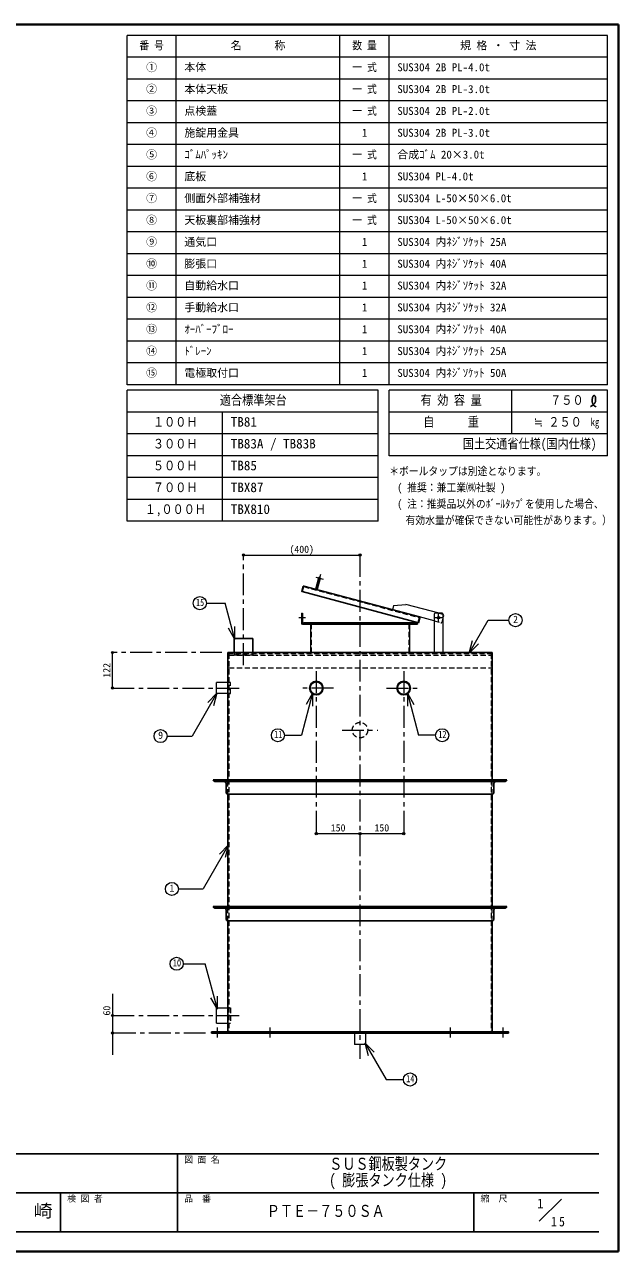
# Model space of a CAD drawing. Units: millimetres at full size, sheet at 1:15. Extents: x -3184 to 2891, y -2037 to 2178.
# Drawn here: x 851 to 2891, y -2037 to 2178 of the extents above; entities that cross this region are included whole.
import ezdxf
from ezdxf.enums import TextEntityAlignment as Align

# ---------------------------------------------------------------- set-up
doc = ezdxf.new("R2010")
doc.units = ezdxf.units.MM
doc.header["$LTSCALE"] = 15
doc.header["$PDMODE"] = 32
doc.header["$PDSIZE"] = 7.5
doc.linetypes.add('CHAIN1', pattern=[8, 5, -1, 1, -1])
doc.linetypes.add('DASHED1', pattern=[1.8, 1.2, -0.6])
doc.layers.add('0-0', color=7, linetype='Continuous', lineweight=18)
doc.styles.add('ＭＳ ゴシック', font='')
doc.styles.get('ＭＳ ゴシック').set_extended_font_data('MS Gothic')

msp = doc.modelspace()

# ---------------------------------------------------------------- linework, layer by layer
at = {"layer": '0-0', "color": 1, "lineweight": 40}
for p, q in [((2890.8, 2177.87), (-3184.2, 2177.87)), ((2890.8, -2037.13), (2890.8, 2177.87)), ((2890.8, -2037.13), (-3184.2, -2037.13))]:
    msp.add_line(p, q, dxfattribs=at)
at = {"layer": '0-0', "color": 3}
for p, q in [((2853.3, 2140.37), (1203.3, 2140.37)), ((1203.3, 940.37), (1203.3, 2140.37)), ((1372.05, 940.37), (1372.05, 2140.37)), ((1934.55, 940.37), (1934.55, 2140.37)), ((2103.3, 940.37), (2103.3, 2140.37)), ((2853.3, 940.37), (2853.3, 2140.37)), ((2853.3, 2065.37), (1203.3, 2065.37)), ((2853.3, 1990.37), (1203.3, 1990.37)), ((2853.3, 1915.37), (1203.3, 1915.37)), ((2853.3, 1840.37), (1203.3, 1840.37)), ((2853.3, 1765.37), (1203.3, 1765.37)), ((2853.3, 1690.37), (1203.3, 1690.37)), ((2853.3, 1615.37), (1203.3, 1615.37)), ((2853.3, 1540.37), (1203.3, 1540.37)), ((2853.3, 1465.37), (1203.3, 1465.37)), ((2853.3, 1390.37), (1203.3, 1390.37)), ((2853.3, 1315.37), (1203.3, 1315.37)), ((2853.3, 1240.37), (1203.3, 1240.37)), ((2853.3, 1165.37), (1203.3, 1165.37)), ((2853.3, 1090.37), (1203.3, 1090.37)), ((2853.3, 1015.37), (1203.3, 1015.37)), ((2853.3, 940.37), (1203.3, 940.37)), ((2065.8, 921.62), (1203.3, 921.62)), ((1203.3, 471.62), (1203.3, 921.62)), ((2065.8, 471.62), (2065.8, 921.62)), ((2103.3, 696.62), (2103.3, 921.62)), ((2853.3, 921.62), (2103.3, 921.62)), ((2525.17, 771.62), (2525.17, 921.62)), ((2853.3, 696.62), (2853.3, 921.62)), ((2065.8, 846.62), (1203.3, 846.62)), ((1531.42, 471.62), (1531.42, 846.62)), ((2853.3, 846.62), (2103.3, 846.62)), ((2065.8, 771.62), (1203.3, 771.62)), ((2853.3, 771.62), (2103.3, 771.62)), ((2065.8, 696.62), (1203.3, 696.62)), ((2853.3, 696.62), (2103.3, 696.62)), ((2065.8, 621.62), (1203.3, 621.62)), ((2065.8, 546.62), (1203.3, 546.62)), ((2065.8, 471.62), (1203.3, 471.62))]:
    msp.add_line(p, q, dxfattribs=at)
at = {"layer": '0-0', "color": 4, "lineweight": 9}
for p, q in [((1603.3, 355.37), (2003.3, 355.37)), ((2118.75, 181.78), (2114.87, 167.29)), ((2118.75, 181.78), (2161.27, 185.92)), ((2275.27, 155.37), (2161.27, 185.92)), ((1802.8, 155.37), (1805.8, 155.37)), ((1802.8, 155.37), (1802.8, 118.37)), ((1805.8, 155.37), (1805.8, 120.37)), ((2258.3, 128.86), (2207.11, 142.57)), ((2288.77, 151.75), (2288.3, 151.88)), ((2288.3, 138.4), (2290.89, 148.08)), ((1805.8, 118.37), (1802.8, 118.37)), ((1833.8, 117.37), (1833.8, 20.37)), ((2172.8, 117.37), (2172.8, 20.37)), ((1153.3, -101.63), (1153.3, 20.37)), ((1153.3, -1151.63), (1153.3, -1361.63))]:
    msp.add_line(p, q, dxfattribs=at)
at = {"layer": '0-0', "color": 4, "linetype": 'CHAIN1', "lineweight": 9}
for p, q in [((1603.3, -22.63), (1603.3, 355.37)), ((2003.3, 355.37), (2003.3, -1375.63)), ((1851.38, 279.3), (1876.49, 272.58)), ((1867.3, 288.5), (1853.58, 237.3)), ((1815.8, 139.37), (1792.8, 139.37)), ((2259.8, 140.37), (2286.8, 140.37)), ((2273.3, 126.87), (2273.3, 153.87)), ((1529.3, 20.37), (1153.3, 20.37)), ((1853.3, -43.13), (1853.3, -601.63)), ((2153.3, -43.13), (2153.3, -601.63)), ((1153.3, -101.63), (1593.3, -101.63)), ((1911.8, -101.63), (1794.8, -101.63)), ((2094.8, -101.63), (2211.8, -101.63)), ((1941.8, -246.13), (2064.8, -246.13)), ((1153.3, -1226.63), (1593.3, -1226.63)), ((1473.3, -1286.63), (1153.3, -1286.63)), ((1513.3, -1267.63), (1513.3, -1301.63)), ((1693.3, -1267.63), (1693.3, -1301.63)), ((2313.3, -1267.63), (2313.3, -1301.63)), ((2493.3, -1267.63), (2493.3, -1301.63))]:
    msp.add_line(p, q, dxfattribs=at)
at = {"layer": '0-0'}
for p, q in [((1861.04, 276.72), (1850.69, 238.08)), ((1866.84, 275.16), (1856.48, 236.53)), ((1475.67, 190.04), (1540.21, 190.04)), ((1573.81, 64.65), (1540.21, 190.04)), ((2258.3, 152.37), (2258.3, 20.37)), ((2285.3, 155.37), (2261.3, 155.37)), ((2288.3, 152.37), (2288.3, 20.37)), ((2378.01, 18.21), (2443.47, 131.59)), ((2443.47, 131.59), (2514.96, 131.59)), ((1573.81, 64.65), (1551.31, 103.62)), ((1573.81, 64.65), (1573.81, 109.65)), ((1805.8, 120.37), (1805.8, 118.37)), ((1805.8, 120.37), (2200.8, 120.37)), ((1805.8, 118.37), (2200.8, 118.37)), ((1810.8, 120.37), (1810.8, 123.37)), ((1810.8, 123.37), (2195.8, 123.37)), ((2195.8, 120.37), (2195.8, 123.37)), ((2200.8, 120.37), (2200.8, 118.37)), ((2378.01, 18.21), (2389.65, 61.68)), ((2378.01, 18.21), (2409.83, 50.03)), ((1510.3, -120.63), (1510.3, -82.63)), ((1549.3, -82.63), (1510.3, -82.63)), ((1512.16, -119.64), (1427.41, -266.43)), ((1512.16, -119.64), (1480.34, -151.46)), ((1512.16, -119.64), (1500.51, -163.11)), ((1549.3, -120.63), (1510.3, -120.63)), ((1840.61, -119.32), (1801.93, -263.65)), ((1840.61, -119.32), (1818.11, -158.29)), ((1840.61, -119.32), (1840.61, -164.32)), ((2165.99, -119.32), (2165.99, -164.32)), ((2165.99, -119.32), (2188.49, -158.29)), ((2165.99, -119.32), (2204.66, -263.65)), ((1341.2, -266.43), (1427.41, -266.43)), ((1744.01, -263.65), (1801.93, -263.65)), ((2262.84, -263.65), (2204.66, -263.65)), ((1552.13, -640.32), (1464.67, -791.8)), ((1552.13, -640.32), (1520.31, -672.14)), ((1552.13, -640.32), (1540.48, -683.78)), ((1379.86, -791.8), (1464.67, -791.8)), ((1396.23, -1048.7), (1471.67, -1048.7)), ((1513.6, -1205.18), (1471.67, -1048.7)), ((1513.6, -1205.18), (1491.1, -1166.21)), ((1513.6, -1205.18), (1513.6, -1160.18)), ((1510.3, -1253.13), (1510.3, -1200.13)), ((1510.3, -1200.13), (1549.3, -1200.13)), ((1510.3, -1253.13), (1549.3, -1253.13)), ((1984.3, -1286.63), (1984.3, -1325.63)), ((2022.3, -1286.63), (2022.3, -1325.63)), ((2022.3, -1325.63), (1984.3, -1325.63)), ((2020, -1320.52), (2051.82, -1352.34)), ((2020, -1320.52), (2031.64, -1363.98)), ((2618.97, -1932.89), (2694.73, -1857.13))]:
    msp.add_line(p, q, dxfattribs=at)
at = {"layer": '0-0', "linetype": 'DASHED1'}
for p, q in [((1809.34, 246.05), (1804.94, 229.63)), ((1810.57, 246.76), (2205.63, 140.9)), ((2206.34, 139.68), (2201.94, 123.26)), ((1549.3, 17.37), (2457.3, 17.37)), ((1553.3, 17.37), (1553.3, -1282.63)), ((1635.8, 20.37), (1635.8, 12.37)), ((2453.3, 17.37), (2453.3, -1282.63)), ((1549.3, -466.63), (1549.3, -416.63)), ((2457.3, -466.63), (2457.3, -416.63)), ((1549.3, -901.63), (1549.3, -851.63)), ((2457.3, -901.63), (2457.3, -851.63)), ((1686.3, -1282.63), (1686.3, -1286.63)), ((1700.3, -1282.63), (1700.3, -1286.63)), ((2306.3, -1282.63), (2306.3, -1286.63)), ((2320.3, -1282.63), (2320.3, -1286.63))]:
    msp.add_line(p, q, dxfattribs=at)
at = {"layer": '0-0', "color": 5, "lineweight": 25}
for p, q in [((1804.94, 229.63), (2203.87, 122.74)), ((1810.12, 248.95), (2207.11, 142.57)), ((2208.53, 140.13), (2203.87, 122.74)), ((1635.8, 20.37), (1635.8, 68.37)), ((1549.3, 20.37), (2457.3, 20.37)), ((1549.3, 20.37), (1549.3, -416.63)), ((2457.3, 20.37), (2457.3, -416.63)), ((2507.3, -416.63), (1499.3, -416.63)), ((2501.3, -422.63), (1505.3, -422.63)), ((1543.3, -460.63), (1543.3, -428.63)), ((2463.3, -460.63), (2463.3, -428.63)), ((1549.3, -466.63), (1549.3, -851.63)), ((1549.3, -466.63), (2457.3, -466.63)), ((2457.3, -466.63), (2457.3, -851.63)), ((2507.3, -851.63), (1499.3, -851.63)), ((2501.3, -857.63), (1505.3, -857.63)), ((1543.3, -895.63), (1543.3, -863.63)), ((2463.3, -895.63), (2463.3, -863.63)), ((1549.3, -901.63), (2457.3, -901.63)), ((1549.3, -901.63), (1549.3, -1282.63)), ((2457.3, -901.63), (2457.3, -1282.63)), ((1493.3, -1282.63), (1493.3, -1286.63)), ((1493.3, -1286.63), (2513.3, -1286.63))]:
    msp.add_line(p, q, dxfattribs=at)
at = {"layer": '0-0', "color": 4, "linetype": 'DASHED1', "lineweight": 9}
for p, q in [((1811.81, 248.5), (1811.29, 246.56)), ((1820.98, 246.04), (1820.47, 244.11)), ((1805.8, 145.37), (1802.8, 145.37)), ((1805.8, 133.37), (1802.8, 133.37)), ((2258.3, 128.86), (2281.01, 122.78)), ((2275.27, 155.37), (2288.3, 151.88)), ((2288.3, 138.4), (2284.68, 124.9)), ((1830.8, 120.37), (1830.8, 123.37)), ((1835.8, 118.37), (1835.8, 17.37)), ((2170.8, 118.37), (2170.8, 17.37)), ((2175.8, 120.37), (2175.8, 123.37)), ((1553.3, 11.37), (2453.3, 11.37)), ((1553.3, -32.63), (2453.3, -32.63)), ((1549.3, -1200.13), (1558.3, -1200.13)), ((1558.3, -1200.13), (1558.3, -1253.13)), ((1549.3, -1253.13), (1558.3, -1253.13)), ((1506.3, -1282.63), (1506.3, -1286.63)), ((1520.3, -1282.63), (1520.3, -1286.63)), ((1984.3, -1286.63), (1984.3, -1282.63)), ((2022.3, -1286.63), (2022.3, -1282.63)), ((2486.3, -1282.63), (2486.3, -1286.63)), ((2500.3, -1282.63), (2500.3, -1286.63))]:
    msp.add_line(p, q, dxfattribs=at)
at = {"layer": '0-0', "color": 6, "lineweight": 25}
for p, q in [((-3116.7, -1701.77), (2823.3, -1701.77)), ((1376.87, -1969.63), (1376.87, -1701.77)), ((2823.3, -1835.7), (-230.27, -1835.7)), ((975.08, -1969.63), (975.08, -1835.7)), ((2394.73, -1969.63), (2394.73, -1835.7)), ((2823.3, -1969.63), (-3116.7, -1969.63))]:
    msp.add_line(p, q, dxfattribs=at)
at = {"layer": '0-0', "color": 5, "lineweight": 25}
for points in [[(2794.81, 865.55), (2795.79, 866.11), (2797.47, 867.09), (2799.14, 868.1), (2800.78, 869.14), (2802.39, 870.24), (2803.96, 871.41), (2804.84, 872.12), (2805.49, 872.68), (2806.58, 873.69), (2807.6, 874.74), (2808.56, 875.86), (2809.43, 877.04), (2810.2, 878.28), (2810.6, 879.03), (2810.88, 879.64), (2811.31, 880.72), (2811.66, 881.83), (2811.95, 882.96), (2812.17, 884.11), (2812.34, 885.27), (2812.41, 885.94), (2812.46, 886.63), (2812.51, 887.83), (2812.52, 889.02), (2812.5, 890.22), (2812.47, 891.42), (2812.43, 892.63), (2812.41, 893.34), (2812.39, 894.08), (2812.34, 895.37), (2812.23, 896.64), (2812.03, 897.89), (2811.69, 899.1), (2811.17, 900.26), (2810.76, 900.9), (2810.5, 901.24), (2810, 901.8), (2809.44, 902.3), (2808.83, 902.71)], [(2808.83, 902.71), (2808.19, 903.01), (2807.53, 903.18), (2807.14, 903.2), (2806.82, 903.18), (2806.27, 903.06), (2805.74, 902.85), (2805.22, 902.56), (2804.73, 902.21), (2804.27, 901.81), (2804.02, 901.56), (2803.67, 901.17), (2803.16, 900.46), (2802.73, 899.71), (2802.37, 898.92), (2802.08, 898.11), (2801.84, 897.28), (2801.72, 896.79), (2801.58, 896.18), (2801.4, 895.12), (2801.25, 894.06), (2801.13, 892.99), (2801.03, 891.91), (2800.95, 890.84), (2800.89, 890.21), (2800.83, 889.47), (2800.72, 888.18), (2800.64, 886.89), (2800.58, 885.61), (2800.58, 884.33), (2800.65, 883.06), (2800.73, 882.32), (2800.82, 881.68), (2801.04, 880.59), (2801.32, 879.51), (2801.65, 878.44), (2802.03, 877.38), (2802.45, 876.34), (2802.7, 875.74), (2802.89, 875.31)], [(2802.89, 875.31), (2803.24, 874.58), (2803.59, 873.85), (2803.97, 873.14), (2804.35, 872.42), (2804.76, 871.71), (2805.01, 871.3), (2805.3, 870.82), (2805.83, 870.01), (2806.39, 869.23), (2806.99, 868.48), (2807.65, 867.79), (2808.35, 867.18), (2808.79, 866.86), (2809.16, 866.62), (2809.84, 866.26), (2810.54, 865.95), (2811.27, 865.67), (2812.02, 865.42), (2812.78, 865.19), (2813.23, 865.05)], [(1807.67, 247.54), (1803.01, 230.15), (1804.94, 229.63)], [(1570.8, 20.37), (1570.8, 68.37), (1635.8, 68.37)], [(1493.3, -1282.63), (2513.3, -1282.63), (2513.3, -1286.63)]]:
    msp.add_lwpolyline(points, dxfattribs=at)
at = {"layer": '0-0', "linetype": 'DASHED1'}
msp.add_lwpolyline([(1570.8, 20.37), (1570.8, 12.37), (1635.8, 12.37)], dxfattribs=at)
at = {"layer": '0-0', "color": 4, "linetype": 'DASHED1', "lineweight": 9}
msp.add_lwpolyline([(1549.3, -120.63), (1558.3, -120.63), (1558.3, -82.63), (1549.3, -82.63)], dxfattribs=at)
at = {"layer": '0-0', "color": 4, "lineweight": 9}
msp.add_lwpolyline([(1853.3, -601.63), (2003.3, -601.63), (2153.3, -601.63)], dxfattribs=at)
at = {"layer": '0-0'}
msp.add_lwpolyline([(2020, -1320.52), (2092.62, -1446.3), (2152.6, -1446.3)], dxfattribs=at)
for centre, radius in [((1453.17, 190.04), 22.5), ((2273.3, 140.37), 4.5), ((2537.46, 131.59), 22.5), ((1318.7, -266.43), 22.5), ((1721.51, -263.65), 22.5), ((2285.34, -263.65), 22.5), ((1357.36, -791.8), 22.5), ((1373.73, -1048.7), 22.5), ((2175.1, -1446.3), 22.5)]:
    msp.add_circle(centre, radius, dxfattribs=at)
at = {"layer": '0-0', "color": 5, "lineweight": 25}
for centre, radius in [((1853.3, -101.63), 23.5), ((1853.3, -101.63), 21.35), ((2153.3, -101.63), 23.5), ((2153.3, -101.63), 21.35)]:
    msp.add_circle(centre, radius, dxfattribs=at)
at = {"layer": '0-0', "color": 4, "linetype": 'DASHED1', "lineweight": 9}
msp.add_circle((2003.3, -246.13), 26.5, dxfattribs=at)
for centre, radius, start, end in [((1863.94, 275.94), 3, 165, 345), ((1833.8, 118.37), 2, 0, 90), ((2172.8, 118.37), 2, 90, 180), ((2281.78, 125.67), 3, 255, 345)]:
    msp.add_arc(centre, radius, start, end, dxfattribs=at)
at = {"layer": '0-0'}
for centre, start, end in [((1863.94, 275.94), 345, 165), ((2261.3, 152.37), 90, 180), ((2285.3, 152.37), 0, 90)]:
    msp.add_arc(centre, 3, start, end, dxfattribs=at)
at = {"layer": '0-0', "color": 5, "lineweight": 25}
for centre, radius, start, end in [((1809.6, 247.02), 2, 75, 165), ((2206.6, 140.64), 2, 345, 75), ((1505.3, -416.63), 6, 180, 270), ((2501.3, -416.63), 6, 270, 0), ((1537.3, -428.63), 6, 0, 90), ((1549.3, -460.63), 6, 180, 270), ((2457.3, -460.63), 6, 270, 0), ((2469.3, -428.63), 6, 90, 180), ((1505.3, -851.63), 6, 180, 270), ((1537.3, -863.63), 6, 0, 90), ((2469.3, -863.63), 6, 90, 180), ((2501.3, -851.63), 6, 270, 0), ((1549.3, -895.63), 6, 180, 270), ((2457.3, -895.63), 6, 270, 0)]:
    msp.add_arc(centre, radius, start, end, dxfattribs=at)
at = {"layer": '0-0', "linetype": 'DASHED1'}
for centre, start, end in [((1810.31, 245.79), 75, 165), ((2205.37, 139.94), 345, 75)]:
    msp.add_arc(centre, 1, start, end, dxfattribs=at)
at = {"layer": '0-0', "color": 4, "lineweight": 9}
for centre, radius, start, end in [((2288, 148.86), 3, 345, 75), ((1832.8, 117.37), 1, 0, 90), ((2173.8, 117.37), 1, 90, 180)]:
    msp.add_arc(centre, radius, start, end, dxfattribs=at)
at = {"layer": '0-0', "color": 1}
for p in [(1603.3, 355.37), (2003.3, 355.37), (1153.3, 20.37), (1153.3, -101.63), (1853.3, -601.63), (2003.3, -601.63), (2153.3, -601.63), (1153.3, -1226.63), (1153.3, -1286.63)]:
    msp.add_point(p, dxfattribs=at)

# ---------------------------------------------------------------- texts
at = {"layer": '0-0', "style": 'ＭＳ ゴシック'}
for s, height, width, p in [('番 号', 27.49, 0.9, (1245.49, 2084.12)), ('数 量', 27.49, 0.9, (1976.74, 2084.12)), ('一 式', 27.49, 0.9, (1976.74, 2009.12)), ('一 式', 27.49, 0.9, (1976.74, 1934.12)), ('一 式', 27.49, 0.9, (1976.74, 1859.12)), ('一 式', 27.49, 0.9, (1976.74, 1709.12)), ('一 式', 27.49, 0.9, (1976.74, 1559.12)), ('一 式', 27.49, 0.9, (1976.74, 1484.12)), ('適合標準架台', 32.99, 0.85, (1522.05, 861.62)), ('有 効 容 量', 32.99, 0.85, (2211.11, 861.62)), ('７５０', 32.99, 0.85, (2656.42, 861.62)), ('１００Ｈ', 32.99, 0.85, (1292.36, 786.62)), ('自\u3000\u3000\u3000重', 32.99, 0.85, (2220.49, 786.62)), ('≒ ２５０', 32.99, 0.85, (2600.17, 786.62)), ('kg', 27.49, 0.8, (2795.17, 790.37)), ('国土交通省仕様(国内仕様)', 32.99, 0.85, (2356.42, 711.62)), ('３００Ｈ', 32.99, 0.85, (1292.36, 711.62)), ('５００Ｈ', 32.99, 0.85, (1292.36, 636.62)), ('＊ボールタップは別途となります。', 27.49, 0.9, (2103.3, 621.62)), ('７００Ｈ', 32.99, 0.85, (1292.36, 561.62)), ('( 推奨：兼工業㈱社製 )', 27.49, 0.9, (2131.42, 565.37)), ('( 注：推奨品以外のﾎﾞｰﾙﾀｯﾌﾟを使用した場合、', 27.49, 0.9, (2131.42, 509.12)), ('１,０００Ｈ', 32.99, 0.85, (1264.24, 486.62)), ('有効水量が確保できない可能性があります。）', 27.49, 0.9, (2159.55, 452.87)), ('15', 24.74, 0.8, (1440.05, 173.16)), ('11', 24.74, 0.8, (1708.39, -280.52)), ('12', 24.74, 0.8, (2272.21, -280.52)), ('10', 24.74, 0.8, (1360.61, -1065.57)), ('14', 24.74, 0.8, (2161.97, -1463.18)), ('ＳＵＳ鋼板製タンク', 41.24, 0.8, (1897.58, -1768.74)), ('( 膨張タンク仕様 )', 41.24, 0.8, (1897.58, -1824.99)), ('千\u3000崎', 43.99, 1.1, (750.08, -1932.67)), ('ＰＴＥ－７５０ＳＡ', 41.24, 0.8, (1683.3, -1930.79))]:
    msp.add_text(s, height=height, dxfattribs=dict(at, width=width)).set_placement(p, align=Align.BOTTOM_LEFT)
for s, height, p in [('名\u3000\u3000\u3000称', 27.49, (1559.55, 2084.12)), ('規 格 ・ 寸 法', 27.49, (2347.05, 2084.12)), ('①', 27.49, (1268.92, 2009.12)), ('本体', 27.49, (1400.17, 2009.12)), ('SUS304 2B PL-4.0t', 27.49, (2131.42, 2009.12)), ('②', 27.49, (1268.92, 1934.12)), ('本体天板', 27.49, (1400.17, 1934.12)), ('SUS304 2B PL-3.0t', 27.49, (2131.42, 1934.12)), ('③', 27.49, (1268.92, 1859.12)), ('点検蓋', 27.49, (1400.17, 1859.12)), ('SUS304 2B PL-2.0t', 27.49, (2131.42, 1859.12)), ('④', 27.49, (1268.92, 1784.12)), ('施錠用金具', 27.49, (1400.17, 1784.12)), ('1', 27.49, (2009.55, 1784.12)), ('SUS304 2B PL-3.0t', 27.49, (2131.42, 1784.12)), ('⑤', 27.49, (1268.92, 1709.12)), ('ｺﾞﾑﾊﾟｯｷﾝ', 27.49, (1400.17, 1709.12)), ('合成ｺﾞﾑ 20×3.0t', 27.49, (2131.42, 1709.12)), ('⑥', 27.49, (1268.92, 1634.12)), ('底板', 27.49, (1400.17, 1634.12)), ('1', 27.49, (2009.55, 1634.12)), ('SUS304 PL-4.0t', 27.49, (2131.42, 1634.12)), ('⑦', 27.49, (1268.92, 1559.12)), ('側面外部補強材', 27.49, (1400.17, 1559.12)), ('SUS304 L-50×50×6.0t', 27.49, (2131.42, 1559.12)), ('⑧', 27.49, (1268.92, 1484.12)), ('天板裏部補強材', 27.49, (1400.17, 1484.12)), ('SUS304 L-50×50×6.0t', 27.49, (2131.42, 1484.12)), ('⑨', 27.49, (1268.92, 1409.12)), ('通気口', 27.49, (1400.17, 1409.12)), ('1', 27.49, (2009.55, 1409.12)), ('SUS304 内ﾈｼﾞｿｹｯﾄ 25A', 27.49, (2131.42, 1409.12)), ('⑩', 27.49, (1268.92, 1334.12)), ('膨張口', 27.49, (1400.17, 1334.12)), ('1', 27.49, (2009.55, 1334.12)), ('SUS304 内ﾈｼﾞｿｹｯﾄ 40A', 27.49, (2131.42, 1334.12)), ('⑪', 27.49, (1268.92, 1259.12)), ('自動給水口', 27.49, (1400.17, 1259.12)), ('1', 27.49, (2009.55, 1259.12)), ('SUS304 内ﾈｼﾞｿｹｯﾄ 32A', 27.49, (2131.42, 1259.12)), ('⑫', 27.49, (1268.92, 1184.12)), ('手動給水口', 27.49, (1400.17, 1184.12)), ('SUS304 内ﾈｼﾞｿｹｯﾄ 32A', 27.49, (2131.42, 1184.12)), ('1', 27.49, (2009.55, 1184.12)), ('⑬', 27.49, (1268.92, 1109.12)), ('ｵｰﾊﾞｰﾌﾞﾛｰ', 27.49, (1400.17, 1109.12)), ('1', 27.49, (2009.55, 1109.12)), ('SUS304 内ﾈｼﾞｿｹｯﾄ 40A', 27.49, (2131.42, 1109.12)), ('⑭', 27.49, (1268.92, 1034.12)), ('ﾄﾞﾚｰﾝ', 27.49, (1400.17, 1034.12)), ('1', 27.49, (2009.55, 1034.12)), ('SUS304 内ﾈｼﾞｿｹｯﾄ 25A', 27.49, (2131.42, 1034.12)), ('⑮', 27.49, (1268.92, 959.12)), ('電極取付口', 27.49, (1400.17, 959.12)), ('1', 27.49, (2009.55, 959.12)), ('SUS304 内ﾈｼﾞｿｹｯﾄ 50A', 27.49, (2131.42, 959.12)), ('TB81', 32.99, (1559.55, 786.62)), ('TB83A / TB83B', 32.99, (1559.55, 711.62)), ('TB85', 32.99, (1559.55, 636.62)), ('TBX87', 32.99, (1559.55, 561.62)), ('TBX810', 32.99, (1559.55, 486.62)), ('(400)', 24.74, (1761.11, 355.37)), ('2', 24.74, (2529.02, 114.72)), ('9', 24.74, (1310.26, -283.31)), ('150', 24.74, (1902.99, -601.63)), ('150', 24.74, (2052.99, -601.63)), ('1', 24.74, (1348.92, -808.68)), ('図 面 名', 21.99, (1399.37, -1739.27)), ('検 図 者', 21.99, (997.58, -1873.2)), ('品\u3000番', 21.99, (1399.37, -1873.2)), ('縮\u3000尺', 21.99, (2417.23, -1873.2)), ('1', 32.99, (2611.35, -1898.42))]:
    msp.add_text(s, height=height, dxfattribs=at).set_placement(p, align=Align.BOTTOM_LEFT)
for s, p in [('122', (1153.3, -65.94)), ('60', (1153.3, -1226.63))]:
    msp.add_text(s, height=24.74, rotation=90, dxfattribs=at).set_placement(p, align=Align.BOTTOM_LEFT)
at = {"layer": '0-0', "insert": (2659.3, -1951.48), "char_height": 32.99, "attachment_point": 7, "style": 'ＭＳ ゴシック'}
msp.add_mtext('\\T1.36;\\W0.9;15', dxfattribs=at)

doc.saveas('drawing.dxf')
